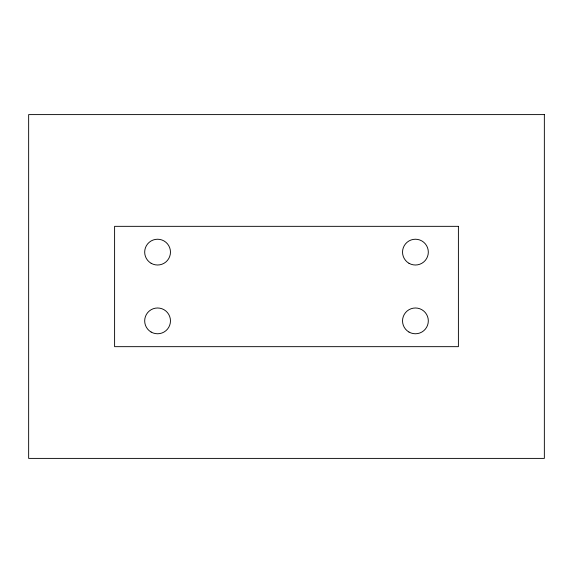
<?xml version="1.0" encoding="UTF-8"?>
<svg xmlns="http://www.w3.org/2000/svg" width="573" height="573" viewBox="0 0 573 573"><rect width="100%" height="100%" fill="white"/><g stroke="black" fill="none" stroke-linecap="round" stroke-linejoin="round"><path stroke-width="0.86" d="M544.35 114.6L28.65 114.6L28.65 458.4L544.35 458.4L544.35 114.6M458.4 226.335L114.6 226.335L114.6 346.665L458.4 346.665L458.4 226.335M408.979 263.286A12.893 12.893 0 0 0 428.318 252.12A12.893 12.893 0 0 0 408.979 240.954A12.893 12.893 0 0 0 408.979 263.286M408.979 332.046A12.893 12.893 0 0 0 428.318 320.88A12.893 12.893 0 0 0 408.979 309.714A12.893 12.893 0 0 0 408.979 332.046M151.129 263.286A12.893 12.893 0 0 0 170.468 252.12A12.893 12.893 0 0 0 151.129 240.954A12.893 12.893 0 0 0 151.129 263.286M151.129 332.046A12.893 12.893 0 0 0 170.468 320.88A12.893 12.893 0 0 0 151.129 309.714A12.893 12.893 0 0 0 151.129 332.046"/></g></svg>
